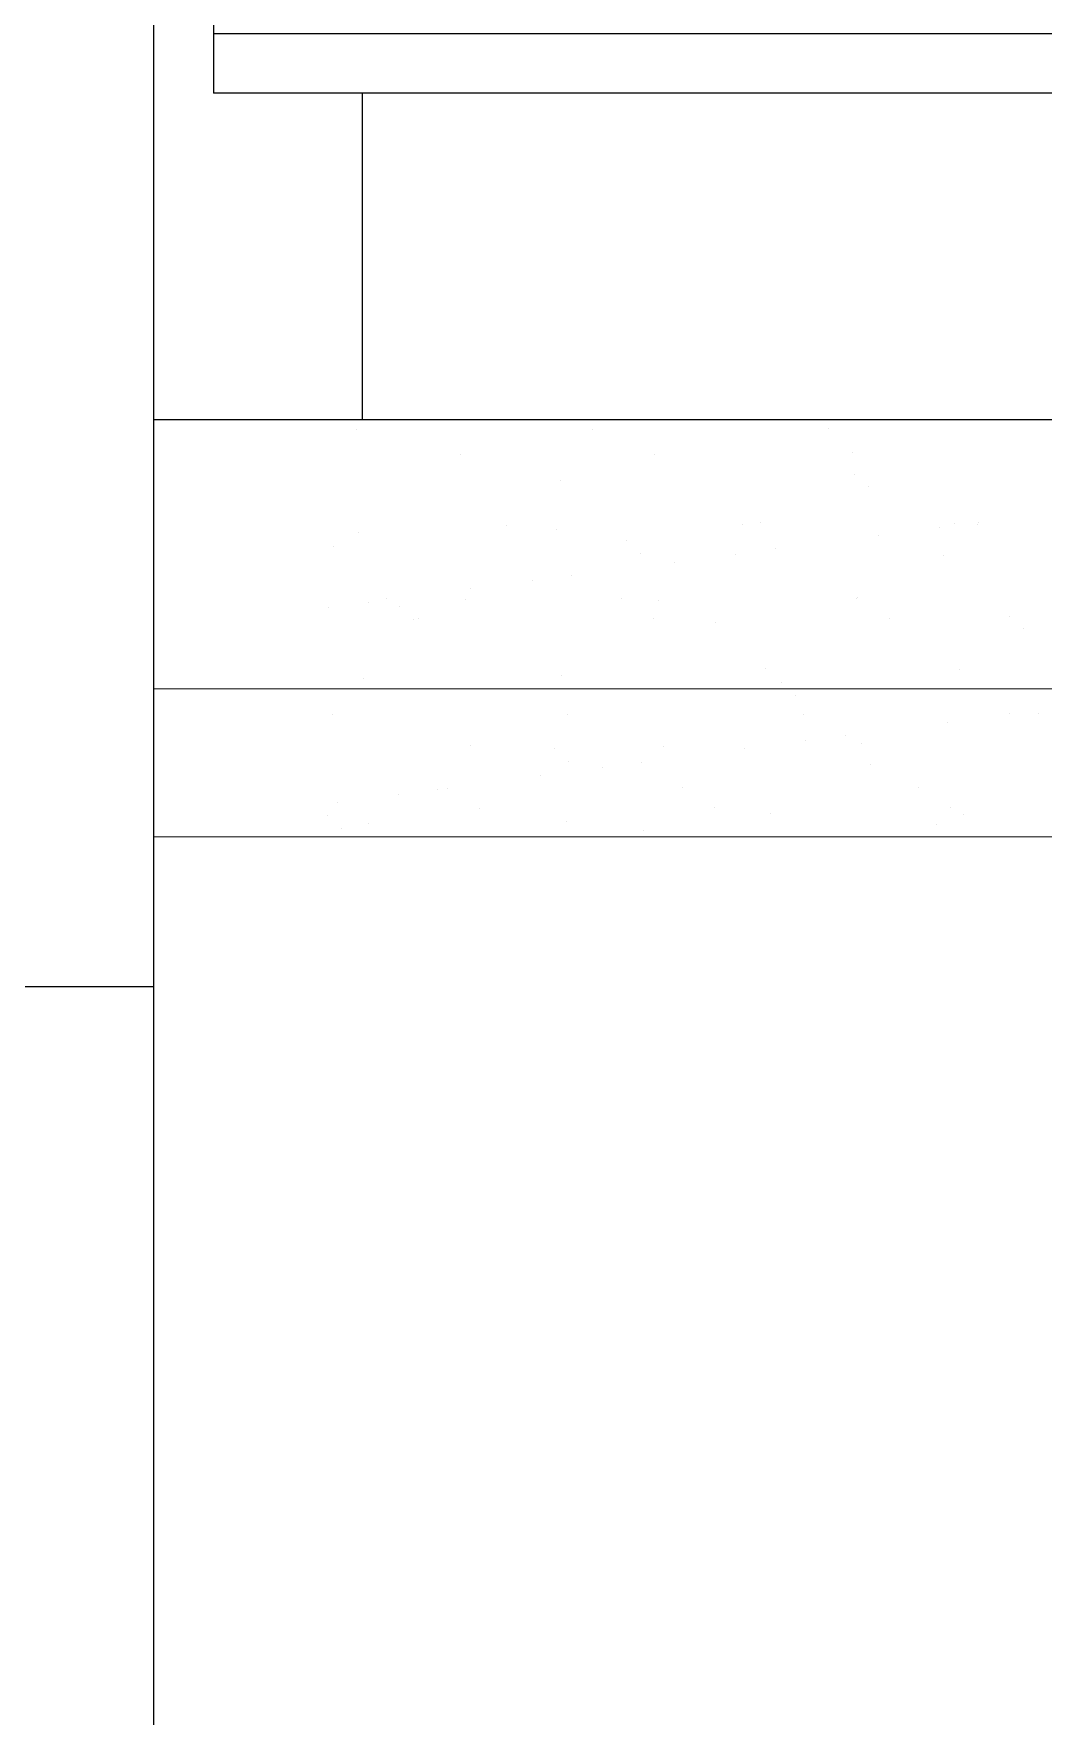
# Model space of a CAD drawing. Extents: x -36 to 357, y 137 to 237.
# Drawn here: x 12.096 to 12.435, y 181.217 to 181.782 of the extents above; entities that cross this region are included whole.
import ezdxf

# ---------------------------------------------------------------- set-up
doc = ezdxf.new("R2010")
doc.units = 0
doc.header["$LTSCALE"] = 0.01
for name, color, linetype in [('01', 1, 'CONTINUOUS'), ('252', 252, 'CONTINUOUS'), ('A-HACHURAPARED', 254, 'CONTINUOUS'), ('AR-CORTE', 1, 'CONTINUOUS'), ('ARQ-ESQ-VISTA1', 2, 'CONTINUOUS')]:
    doc.layers.add(name, color=color, linetype=linetype)

msp = doc.modelspace()

# ---------------------------------------------------------------- linework, layer by layer
at = {"layer": '01', "ltscale": 10}
msp.add_line((12.44878, 181.65259), (12.13667, 181.65259), dxfattribs=at)
at = {"layer": '252', "color": 252}
for p, q in [((12.20667, 181.65259, 0.0048), (12.20667, 181.76223, 0.00717)), ((12.13667, 181.46223), (12.03667, 181.46223))]:
    msp.add_line(p, q, dxfattribs=at)
at = {"layer": 'A-HACHURAPARED', "color": 252}
for p, q in [((12.20487, 181.6493), (12.20487, 181.6493)), ((12.28397, 181.64944), (12.28397, 181.64944)), ((12.36307, 181.64958), (12.36307, 181.64958)), ((12.23969, 181.64108), (12.23969, 181.64108)), ((12.30467, 181.64077), (12.30467, 181.64077)), ((12.37115, 181.64161), (12.37115, 181.64161)), ((12.27337, 181.63232), (12.27337, 181.63232)), ((12.37183, 181.63436), (12.37183, 181.63436)), ((12.37651, 181.63007), (12.37651, 181.63007)), ((12.20543, 181.61479), (12.20543, 181.61479)), ((12.25521, 181.61723), (12.25521, 181.61723)), ((12.27192, 181.61564), (12.27192, 181.61564)), ((12.33431, 181.61737), (12.33431, 181.61737)), ((12.34052, 181.61811), (12.34052, 181.61811)), ((12.37988, 181.61377), (12.37988, 181.61377)), ((12.40053, 181.61649), (12.40053, 181.61649)), ((12.4055, 181.6178), (12.4055, 181.6178)), ((12.41341, 181.61751), (12.41341, 181.61751)), ((12.41375, 181.61823), (12.41375, 181.61823)), ((12.19702, 181.61002), (12.19702, 181.61002)), ((12.29547, 181.61207), (12.29547, 181.61207)), ((12.34538, 181.60923), (12.34538, 181.60923)), ((12.30015, 181.60778), (12.30015, 181.60778)), ((12.31151, 181.60477), (12.31151, 181.60477)), ((12.33216, 181.60749), (12.33216, 181.60749)), ((12.40179, 181.6069), (12.40179, 181.6069)), ((12.26378, 181.59849), (12.26378, 181.59849)), ((12.27701, 181.60023), (12.27701, 181.60023)), ((12.20863, 181.59123), (12.20863, 181.59123)), ((12.21467, 181.59252), (12.21467, 181.59252)), ((12.24129, 181.59214), (12.24129, 181.59214)), ((12.24313, 181.59577), (12.24313, 181.59577)), ((12.29377, 181.59266), (12.29377, 181.59266)), ((12.30627, 181.59183), (12.30627, 181.59183)), ((12.37275, 181.59267), (12.37275, 181.59267)), ((12.37287, 181.5928), (12.37287, 181.5928)), ((12.19541, 181.58949), (12.19541, 181.58949)), ((12.21912, 181.58977), (12.21912, 181.58977)), ((12.2238, 181.58548), (12.2238, 181.58548)), ((12.22538, 181.58569), (12.22538, 181.58569)), ((12.30448, 181.58584), (12.30448, 181.58584)), ((12.38358, 181.58598), (12.38358, 181.58598)), ((12.42389, 181.58665), (12.42389, 181.58665)), ((12.32543, 181.58461), (12.32543, 181.58461)), ((12.42857, 181.58236), (12.42857, 181.58236)), ((12.34212, 181.56917), (12.34212, 181.56917)), ((12.4071, 181.56886), (12.4071, 181.56886)), ((12.20703, 181.56585), (12.20703, 181.56585)), ((12.27352, 181.5667), (12.27352, 181.5667)), ((12.34753, 181.56436), (12.34753, 181.56436)), ((12.24908, 181.56232), (12.24908, 181.56232)), ((12.35221, 181.56007), (12.35221, 181.56007)), ((12.19663, 181.55348), (12.19663, 181.55348)), ((12.27573, 181.55362), (12.27573, 181.55362)), ((12.35483, 181.55377), (12.35483, 181.55377)), ((12.42395, 181.55381), (12.42395, 181.55381)), ((12.43393, 181.55391), (12.43393, 181.55391)), ((12.3688, 181.54655), (12.3688, 181.54655)), ((12.4033, 181.55109), (12.4033, 181.55109)), ((12.24289, 181.5432), (12.24289, 181.5432)), ((12.27118, 181.54207), (12.27118, 181.54207)), ((12.30787, 181.54288), (12.30787, 181.54288)), ((12.33492, 181.54209), (12.33492, 181.54209)), ((12.35557, 181.54481), (12.35557, 181.54481)), ((12.37435, 181.54373), (12.37435, 181.54373)), ((12.27586, 181.53778), (12.27586, 181.53778)), ((12.2872, 181.53581), (12.2872, 181.53581)), ((12.30042, 181.53755), (12.30042, 181.53755)), ((12.3775, 181.53691), (12.3775, 181.53691)), ((12.23519, 181.52891), (12.23519, 181.52891)), ((12.26655, 181.53309), (12.26655, 181.53309)), ((12.31429, 181.52906), (12.31429, 181.52906)), ((12.39339, 181.5292), (12.39339, 181.5292)), ((12.19818, 181.52409), (12.19818, 181.52409)), ((12.21883, 181.52681), (12.21883, 181.52681)), ((12.23205, 181.52855), (12.23205, 181.52855)), ((12.19482, 181.51978), (12.19482, 181.51978)), ((12.2459, 181.52209), (12.2459, 181.52209)), ((12.27512, 181.51776), (12.27512, 181.51776)), ((12.325, 181.52223), (12.325, 181.52223)), ((12.34372, 181.52023), (12.34372, 181.52023)), ((12.4041, 181.52238), (12.4041, 181.52238)), ((12.4087, 181.51992), (12.4087, 181.51992)), ((12.1995, 181.51549), (12.1995, 181.51549)), ((12.20863, 181.51691), (12.20863, 181.51691)), ((12.30114, 181.51461), (12.30114, 181.51461)), ((12.39959, 181.51666), (12.39959, 181.51666))]:
    msp.add_line(p, q, dxfattribs=at)
at = {"layer": 'AR-CORTE', "color": 2}
for p, q in [((12.13667, 180.66223), (12.13667, 181.84223)), ((12.13667, 181.56222), (13.65982, 181.56259)), ((12.13667, 181.51258), (13.66157, 181.51294))]:
    msp.add_line(p, q, dxfattribs=at)
at = {"layer": 'ARQ-ESQ-VISTA1'}
for p, q in [((12.15667, 182.76223), (12.15667, 181.76223)), ((12.15667, 181.78223), (12.44878, 181.78223)), ((12.44878, 181.76223), (12.15667, 181.76223))]:
    msp.add_line(p, q, dxfattribs=at)

doc.saveas('drawing.dxf')
